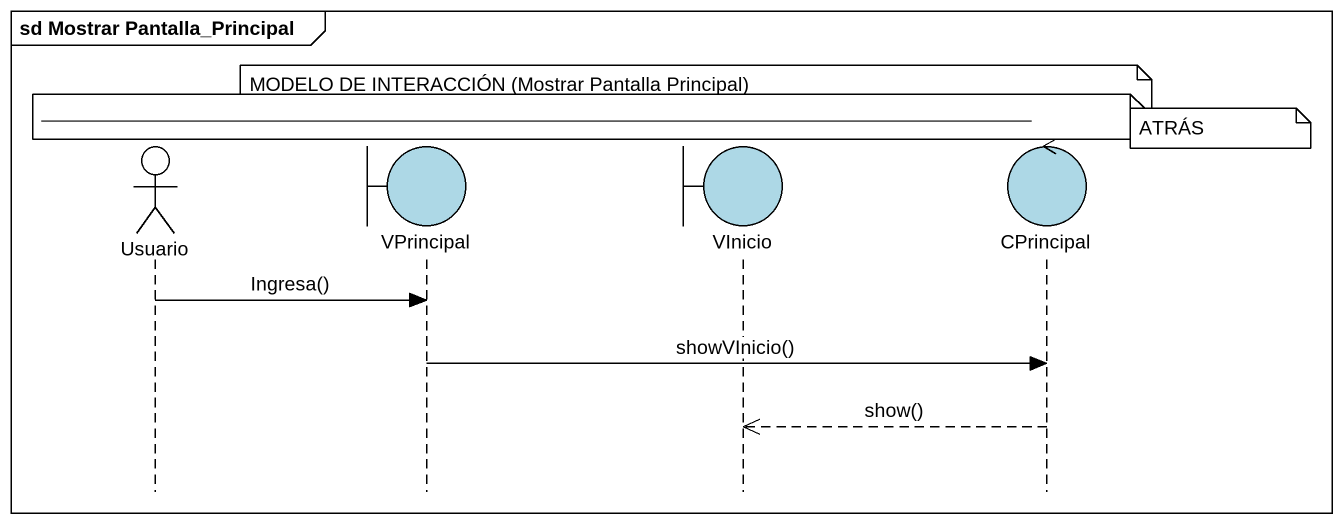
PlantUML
@startuml
mainframe sd Mostrar Pantalla_Principal
hide footbox
actor Usuario #FFFFFF
boundary VPrincipal #ADD8E6
boundary VInicio #ADD8E6
control CPrincipal #ADD8E6

note over VInicio : MODELO DE INTERACCIÓN (Mostrar Pantalla Principal)
note over VInicio : ~__~__~__~__~__~__~__~__~__~__~__~__~__~__~__~__~__~__~__~__~__~__~__~__~__~__~__~__~__~__~__~__~__~__~__~__~__~__~__~__~__~__~__~__~__~__~__~__~___
note right of CPrincipal : ATRÁS
Usuario -> VPrincipal : Ingresa()
VPrincipal -> CPrincipal : showVInicio()
CPrincipal -->> VInicio : show()
@enduml
